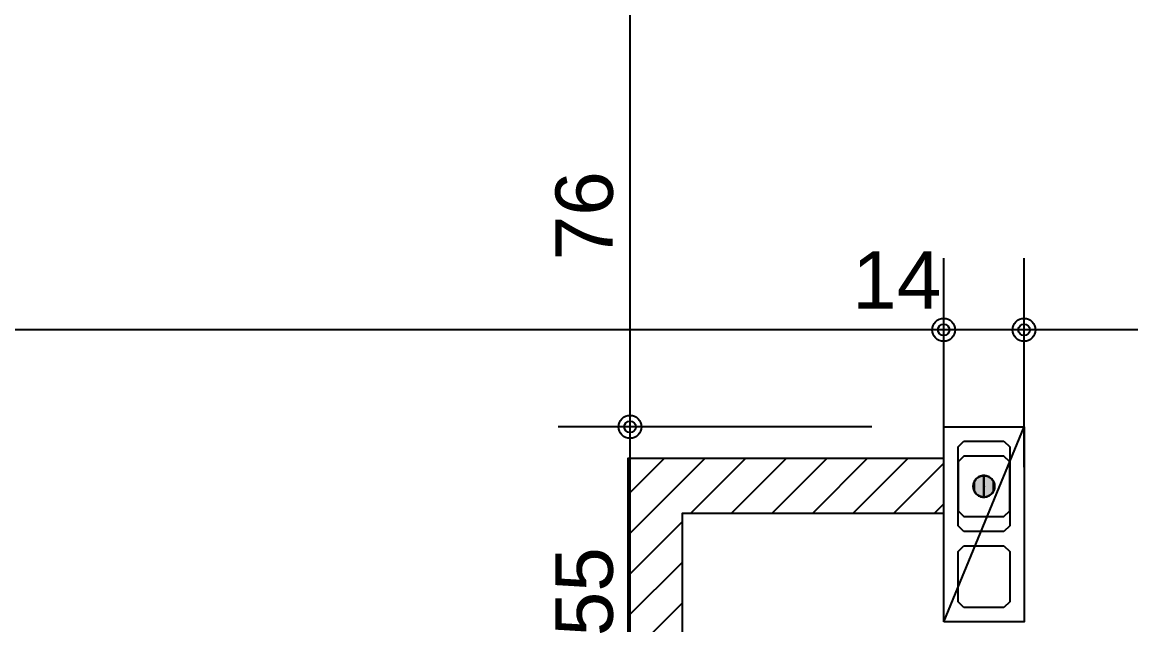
# Model space of a CAD drawing. Extents: x 0 to 119, y 0 to 84.
# Drawn here: x 24.024 to 27.886, y 53.117 to 55.217 of the extents above; entities that cross this region are included whole.
import ezdxf

# ---------------------------------------------------------------- set-up
doc = ezdxf.new("R2010")
doc.units = 0
doc.header["$MEASUREMENT"] = 0
doc.linetypes.add('ESTILO_TQS_0005', pattern=[0.4, 0.3, -0.1])
for name, color, linetype in [('27', 250, 'CONTINUOUS'), ('29', 9, 'CONTINUOUS'), ('3', 7, 'CONTINUOUS'), ('35', 255, 'CONTINUOUS')]:
    doc.layers.add(name, color=color, linetype=linetype)
doc.styles.add('TQS_ARIAL', font='arial.ttf')

msp = doc.modelspace()

# ---------------------------------------------------------------- linework, layer by layer
at = {"layer": '27', "color": 250, "linetype": 'ESTILO_TQS_0005'}
for points in [[(27.30366, 53.44168), (27.28366, 53.46168), (27.28366, 53.73668), (27.30366, 53.75668), (27.44366, 53.75668), (27.46366, 53.73668), (27.46366, 53.46168), (27.44366, 53.44168), (27.30366, 53.44168)], [(27.30366, 53.17668), (27.28366, 53.19668), (27.28366, 53.37168), (27.30366, 53.39168), (27.44366, 53.39168), (27.46366, 53.37168), (27.46366, 53.19668), (27.44366, 53.17668), (27.30366, 53.17668)]]:
    msp.add_lwpolyline(points, dxfattribs=at)
at = {"layer": '29', "color": 9, "linetype": 'Continuous'}
for p, q in [((26.133794, 53.428115), (26.401807, 53.696129)), ((26.133794, 53.569537), (26.260385, 53.696129)), ((26.353228, 53.506129), (26.543228, 53.696129)), ((26.49465, 53.506129), (26.68465, 53.696129)), ((26.636071, 53.506129), (26.826071, 53.696129)), ((26.777492, 53.506129), (26.967492, 53.696129)), ((26.918914, 53.506129), (27.108914, 53.696129)), ((27.060335, 53.506129), (27.233542, 53.679336)), ((27.201756, 53.506129), (27.233638, 53.538011)), ((26.323702, 53.506129), (27.21366, 53.506129)), ((26.133794, 53.286694), (26.323702, 53.476603)), ((26.133794, 53.145273), (26.323702, 53.335181)), ((26.133794, 53.003851), (26.323702, 53.19376))]:
    msp.add_line(p, q, dxfattribs=at)
msp.add_lwpolyline([(27.233531, 53.696129), (26.133794, 53.696129), (26.133794, 52.70668), (26.323702, 52.70668), (26.323702, 53.506129), (27.23366, 53.506129), (27.23366, 53.696129)], dxfattribs=at)
at = {"layer": '3', "color": 7, "linetype": 'Continuous'}
for p, q in [((27.23366, 53.12668), (27.51366, 53.80668)), ((27.30366, 53.70418), (27.28366, 53.68418)), ((27.28366, 53.68418), (27.28366, 53.51418)), ((27.44366, 53.70418), (27.30366, 53.70418)), ((27.46366, 53.68418), (27.44366, 53.70418)), ((27.46366, 53.51418), (27.46366, 53.68418)), ((27.28366, 53.51418), (27.30366, 53.49418)), ((27.30366, 53.49418), (27.44366, 53.49418)), ((27.44366, 53.49418), (27.46366, 53.51418))]:
    msp.add_line(p, q, dxfattribs=at)
for points in [[(27.23366, 53.12668), (27.23366, 53.80668), (27.51366, 53.80668), (27.51366, 53.12668), (27.23366, 53.12668)], [(27.37366, 53.59978), (27.373721, 53.599777), (27.373781, 53.599768), (27.37384, 53.599752), (27.373897, 53.599731), (27.373951, 53.599705), (27.374003, 53.599672), (27.374051, 53.599635), (27.374095, 53.599593), (27.374134, 53.599547), (27.374169, 53.599497), (27.374199, 53.599444), (27.374223, 53.599388), (27.374241, 53.59933), (27.374253, 53.599271), (27.374259, 53.59921), (27.374259, 53.59915), (27.374253, 53.599089), (27.374241, 53.59903), (27.374223, 53.598972), (27.374199, 53.598916), (27.374169, 53.598863), (27.374134, 53.598813), (27.374095, 53.598767), (27.374051, 53.598725), (27.374003, 53.598688), (27.373951, 53.598655), (27.373897, 53.598629), (27.37384, 53.598608), (27.373781, 53.598592), (27.373721, 53.598583), (27.37366, 53.59858), (27.37366, 53.63698), (27.369836, 53.636786), (27.366051, 53.636206), (27.362344, 53.635246), (27.358753, 53.633917), (27.355316, 53.63223), (27.352066, 53.630205), (27.349038, 53.627861), (27.346263, 53.625223), (27.343769, 53.622318), (27.341581, 53.619175), (27.339723, 53.615827), (27.338213, 53.612308), (27.337067, 53.608655), (27.336296, 53.604904), (27.335909, 53.601095), (27.335909, 53.597265), (27.336296, 53.593456), (27.337067, 53.589705), (27.338213, 53.586052), (27.339723, 53.582533), (27.341581, 53.579185), (27.343769, 53.576042), (27.346263, 53.573137), (27.349038, 53.570499), (27.352066, 53.568155), (27.355316, 53.56613), (27.358753, 53.564443), (27.362344, 53.563114), (27.366051, 53.562154), (27.369836, 53.561574), (27.37366, 53.56138), (27.37366, 53.59978)], [(27.37366, 53.59858), (27.373599, 53.598583), (27.373539, 53.598592), (27.37348, 53.598608), (27.373423, 53.598629), (27.373369, 53.598655), (27.373317, 53.598688), (27.373269, 53.598725), (27.373225, 53.598767), (27.373186, 53.598813), (27.373151, 53.598863), (27.373121, 53.598916), (27.373097, 53.598972), (27.373079, 53.59903), (27.373067, 53.599089), (27.373061, 53.59915), (27.373061, 53.59921), (27.373067, 53.599271), (27.373079, 53.59933), (27.373097, 53.599388), (27.373121, 53.599444), (27.373151, 53.599497), (27.373186, 53.599547), (27.373225, 53.599593), (27.373269, 53.599635), (27.373317, 53.599672), (27.373369, 53.599705), (27.373423, 53.599731), (27.37348, 53.599752), (27.373539, 53.599768), (27.373599, 53.599777), (27.37366, 53.59978), (27.37366, 53.56138), (27.377484, 53.561574), (27.381269, 53.562154), (27.384976, 53.563114), (27.388567, 53.564443), (27.392004, 53.56613), (27.395254, 53.568155), (27.398282, 53.570499), (27.401057, 53.573137), (27.403551, 53.576042), (27.405739, 53.579185), (27.407597, 53.582533), (27.409107, 53.586052), (27.410253, 53.589705), (27.411024, 53.593456), (27.411411, 53.597265), (27.411411, 53.601095), (27.411024, 53.604904), (27.410253, 53.608655), (27.409107, 53.612308), (27.407597, 53.615827), (27.405739, 53.619175), (27.403551, 53.622318), (27.401057, 53.625223), (27.398282, 53.627861), (27.395254, 53.630205), (27.392004, 53.63223), (27.388567, 53.633917), (27.384976, 53.635246), (27.381269, 53.636206), (27.377484, 53.636786), (27.37366, 53.63698), (27.37366, 53.59858)]]:
    msp.add_lwpolyline(points, dxfattribs=at)
msp.add_circle((27.37366, 53.59918), 0.0372, dxfattribs=at)
for points in [[(27.335909, 53.601095), (27.335909, 53.597265), (27.336296, 53.604904)], [(27.335909, 53.597265), (27.336296, 53.593456), (27.336296, 53.604904)], [(27.336296, 53.604904), (27.336296, 53.593456), (27.337067, 53.608655)], [(27.336296, 53.593456), (27.337067, 53.589705), (27.337067, 53.608655)], [(27.337067, 53.608655), (27.337067, 53.589705), (27.338213, 53.612308)], [(27.337067, 53.589705), (27.338213, 53.586052), (27.338213, 53.612308)], [(27.338213, 53.612308), (27.338213, 53.586052), (27.339723, 53.615827)], [(27.338213, 53.586052), (27.339723, 53.582533), (27.339723, 53.615827)], [(27.339723, 53.615827), (27.339723, 53.582533), (27.341581, 53.619175)], [(27.339723, 53.582533), (27.341581, 53.579185), (27.341581, 53.619175)], [(27.341581, 53.619175), (27.341581, 53.579185), (27.343769, 53.622318)], [(27.341581, 53.579185), (27.343769, 53.576042), (27.343769, 53.622318)], [(27.343769, 53.622318), (27.343769, 53.576042), (27.346263, 53.625223)], [(27.343769, 53.576042), (27.346263, 53.573137), (27.346263, 53.625223)], [(27.346263, 53.625223), (27.346263, 53.573137), (27.349038, 53.627861)], [(27.346263, 53.573137), (27.349038, 53.570499), (27.349038, 53.627861)], [(27.349038, 53.627861), (27.349038, 53.570499), (27.352066, 53.630205)], [(27.349038, 53.570499), (27.352066, 53.568155), (27.352066, 53.630205)], [(27.352066, 53.630205), (27.352066, 53.568155), (27.355316, 53.63223)], [(27.352066, 53.568155), (27.355316, 53.56613), (27.355316, 53.63223)], [(27.355316, 53.63223), (27.355316, 53.56613), (27.358753, 53.633917)], [(27.355316, 53.56613), (27.358753, 53.564443), (27.358753, 53.633917)], [(27.358753, 53.633917), (27.358753, 53.564443), (27.362344, 53.635246)], [(27.358753, 53.564443), (27.362344, 53.563114), (27.362344, 53.635246)], [(27.362344, 53.635246), (27.362344, 53.563114), (27.366051, 53.636206)], [(27.362344, 53.563114), (27.366051, 53.562154), (27.366051, 53.636206)], [(27.369836, 53.561574), (27.369836, 53.636786), (27.366051, 53.562154)], [(27.366051, 53.636206), (27.366051, 53.562154), (27.369836, 53.636786)], [(27.369836, 53.561574), (27.37366, 53.59978), (27.37366, 53.63698)], [(27.369836, 53.561574), (27.37366, 53.63698), (27.369836, 53.636786)], [(27.37366, 53.59858), (27.377484, 53.636786), (27.37366, 53.63698)], [(27.37366, 53.59858), (27.37366, 53.56138), (27.377484, 53.636786)], [(27.37366, 53.56138), (27.377484, 53.561574), (27.377484, 53.636786)], [(27.377484, 53.636786), (27.377484, 53.561574), (27.381269, 53.636206)], [(27.377484, 53.561574), (27.381269, 53.562154), (27.381269, 53.636206)], [(27.381269, 53.636206), (27.381269, 53.562154), (27.384976, 53.635246)], [(27.381269, 53.562154), (27.384976, 53.563114), (27.384976, 53.635246)], [(27.384976, 53.635246), (27.384976, 53.563114), (27.388567, 53.633917)], [(27.384976, 53.563114), (27.388567, 53.564443), (27.388567, 53.633917)], [(27.388567, 53.633917), (27.388567, 53.564443), (27.392004, 53.63223)], [(27.388567, 53.564443), (27.392004, 53.56613), (27.392004, 53.63223)], [(27.392004, 53.63223), (27.392004, 53.56613), (27.395254, 53.630205)], [(27.392004, 53.56613), (27.395254, 53.568155), (27.395254, 53.630205)], [(27.395254, 53.630205), (27.395254, 53.568155), (27.398282, 53.627861)], [(27.395254, 53.568155), (27.398282, 53.570499), (27.398282, 53.627861)], [(27.398282, 53.627861), (27.398282, 53.570499), (27.401057, 53.625223)], [(27.398282, 53.570499), (27.401057, 53.573137), (27.401057, 53.625223)], [(27.401057, 53.625223), (27.401057, 53.573137), (27.403551, 53.622318)], [(27.401057, 53.573137), (27.403551, 53.576042), (27.403551, 53.622318)], [(27.403551, 53.622318), (27.403551, 53.576042), (27.405739, 53.619175)], [(27.403551, 53.576042), (27.405739, 53.579185), (27.405739, 53.619175)], [(27.405739, 53.619175), (27.405739, 53.579185), (27.407597, 53.615827)], [(27.405739, 53.579185), (27.407597, 53.582533), (27.407597, 53.615827)], [(27.407597, 53.615827), (27.407597, 53.582533), (27.409107, 53.612308)], [(27.407597, 53.582533), (27.409107, 53.586052), (27.409107, 53.612308)], [(27.409107, 53.612308), (27.409107, 53.586052), (27.410253, 53.608655)], [(27.409107, 53.586052), (27.410253, 53.589705), (27.410253, 53.608655)], [(27.410253, 53.608655), (27.410253, 53.589705), (27.411024, 53.604904)], [(27.410253, 53.589705), (27.411024, 53.593456), (27.411024, 53.604904)], [(27.411024, 53.604904), (27.411024, 53.593456), (27.411411, 53.601095)], [(27.369836, 53.561574), (27.37366, 53.56138), (27.37366, 53.59978)], [(27.373225, 53.598767), (27.37366, 53.59858), (27.373186, 53.598813)], [(27.37366, 53.59858), (27.37366, 53.59858), (27.373186, 53.598813)], [(27.373186, 53.598813), (27.37366, 53.59858), (27.373186, 53.598813)], [(27.37366, 53.59858), (27.37366, 53.59858), (27.373186, 53.598813)], [(27.373186, 53.598813), (27.37366, 53.59858), (27.373186, 53.598813)], [(27.37366, 53.59858), (27.37366, 53.59858), (27.373186, 53.598813)], [(27.373269, 53.598725), (27.37366, 53.59858), (27.373225, 53.598767)], [(27.37366, 53.59858), (27.37366, 53.59858), (27.373225, 53.598767)], [(27.373225, 53.598767), (27.37366, 53.59858), (27.373225, 53.598767)], [(27.37366, 53.59858), (27.37366, 53.59858), (27.373225, 53.598767)], [(27.373317, 53.598688), (27.37366, 53.59858), (27.373269, 53.598725)], [(27.37366, 53.59858), (27.37366, 53.59858), (27.373269, 53.598725)], [(27.373369, 53.598655), (27.37366, 53.59858), (27.373317, 53.598688)], [(27.37366, 53.59858), (27.37366, 53.59858), (27.373317, 53.598688)], [(27.37348, 53.598608), (27.37366, 53.59858), (27.373369, 53.598655)], [(27.37366, 53.59858), (27.37366, 53.59858), (27.373369, 53.598655)], [(27.37366, 53.59858), (27.37366, 53.59858), (27.37348, 53.598608)], [(27.37366, 53.59858), (27.37366, 53.59858), (27.37348, 53.598608)], [(27.37366, 53.59978), (27.374134, 53.599547), (27.37366, 53.59978)], [(27.374134, 53.599547), (27.374134, 53.599547), (27.37366, 53.59978)], [(27.37366, 53.59978), (27.374134, 53.599547), (27.37366, 53.59978)], [(27.374134, 53.599547), (27.374134, 53.599547), (27.37366, 53.59978)], [(27.37366, 53.59978), (27.374134, 53.599547), (27.37366, 53.59978)], [(27.374134, 53.599547), (27.374095, 53.599593), (27.37366, 53.59978)], [(27.37366, 53.59978), (27.374095, 53.599593), (27.37366, 53.59978)], [(27.374095, 53.599593), (27.374095, 53.599593), (27.37366, 53.59978)], [(27.37366, 53.59978), (27.374095, 53.599593), (27.37366, 53.59978)], [(27.374095, 53.599593), (27.374051, 53.599635), (27.37366, 53.59978)], [(27.37366, 53.59978), (27.374051, 53.599635), (27.37366, 53.59978)], [(27.374051, 53.599635), (27.374003, 53.599672), (27.37366, 53.59978)], [(27.37366, 53.59978), (27.374003, 53.599672), (27.37366, 53.59978)], [(27.374003, 53.599672), (27.373951, 53.599705), (27.37366, 53.59978)], [(27.37366, 53.59978), (27.373951, 53.599705), (27.37366, 53.59978)], [(27.373951, 53.599705), (27.37384, 53.599752), (27.37366, 53.59978)], [(27.37366, 53.59978), (27.37384, 53.599752), (27.37366, 53.59978)], [(27.37384, 53.599752), (27.37366, 53.59978), (27.37366, 53.59978)], [(27.37366, 53.59978), (27.37366, 53.59978), (27.37366, 53.59978)], [(27.37366, 53.59978), (27.37366, 53.59978), (27.37366, 53.59978)], [(27.37366, 53.59978), (27.37366, 53.59978), (27.37366, 53.59978)], [(27.37366, 53.59978), (27.37366, 53.59978), (27.37366, 53.59978)], [(27.37366, 53.59978), (27.37366, 53.59978), (27.37366, 53.59978)], [(27.37366, 53.59978), (27.37366, 53.59978), (27.37366, 53.59978)], [(27.37366, 53.59978), (27.37366, 53.59978), (27.37366, 53.59978)], [(27.37366, 53.59978), (27.37366, 53.59978), (27.37366, 53.59978)], [(27.37366, 53.59978), (27.37366, 53.59978), (27.37366, 53.59978)], [(27.37366, 53.59978), (27.37366, 53.59978), (27.37366, 53.59978)], [(27.37366, 53.59978), (27.37366, 53.59978), (27.37366, 53.59978)], [(27.37366, 53.59978), (27.37366, 53.59978), (27.37366, 53.59978)], [(27.37366, 53.59858), (27.37366, 53.59858), (27.37366, 53.59858)], [(27.37366, 53.59858), (27.37366, 53.59858), (27.37366, 53.59858)], [(27.37366, 53.59858), (27.37366, 53.59858), (27.37366, 53.59858)], [(27.37366, 53.59858), (27.37366, 53.59858), (27.37366, 53.59858)], [(27.37366, 53.59858), (27.37366, 53.59858), (27.37366, 53.59858)], [(27.37366, 53.59858), (27.37366, 53.59858), (27.37366, 53.59858)], [(27.37366, 53.59858), (27.37366, 53.59858), (27.37366, 53.59858)], [(27.37366, 53.59858), (27.37366, 53.59858), (27.37366, 53.59858)], [(27.37366, 53.59858), (27.37366, 53.59858), (27.37366, 53.59858)], [(27.37366, 53.59858), (27.37366, 53.59858), (27.37366, 53.59858)], [(27.37366, 53.59858), (27.37366, 53.59858), (27.37366, 53.59858)], [(27.37366, 53.59858), (27.37366, 53.59858), (27.37366, 53.59858)], [(27.411024, 53.593456), (27.411411, 53.597265), (27.411411, 53.601095)]]:
    msp.add_solid(points, dxfattribs=at)
at = {"layer": '35', "color": 255, "linetype": 'Continuous'}
for p, q in [((26.14116, 55.07668), (26.14116, 55.87668)), ((26.14116, 53.55668), (26.14116, 55.57668)), ((27.23366, 53.756129), (27.23366, 54.394668)), ((27.23366, 54.15668), (27.23366, 54.394668)), ((27.51366, 53.666304), (27.51366, 54.394668)), ((27.51366, 53.666304), (27.51366, 54.394668)), ((27.48366, 54.144668), (17.56366, 54.144668)), ((27.76366, 54.144668), (26.98366, 54.144668)), ((29.58366, 54.144668), (27.26366, 54.144668)), ((26.14116, 52.45668), (26.14116, 54.05668)), ((27.23366, 53.90668), (27.23366, 53.90668)), ((26.98366, 53.80668), (25.89116, 53.80668)), ((26.98366, 53.80668), (25.89116, 53.80668)), ((27.23366, 53.80668), (27.23366, 53.80668)), ((27.23366, 53.80668), (27.23366, 53.80668)), ((27.23366, 53.506129), (27.23366, 53.506129)), ((27.51366, 53.416304), (27.51366, 53.416304)), ((27.51366, 53.416304), (27.51366, 53.416304))]:
    msp.add_line(p, q, dxfattribs=at)
for centre, radius in [((27.23366, 54.144668), 0.04), ((27.23366, 54.144668), 0.04), ((27.51366, 54.144668), 0.04), ((27.51366, 54.144668), 0.04), ((27.23366, 54.144668), 0.02), ((27.23366, 54.144668), 0.02), ((27.51366, 54.144668), 0.02), ((27.51366, 54.144668), 0.02), ((26.14116, 53.80668), 0.04), ((26.14116, 53.80668), 0.04), ((26.14116, 53.80668), 0.02), ((26.14116, 53.80668), 0.02)]:
    msp.add_circle(centre, radius, dxfattribs=at)

# ---------------------------------------------------------------- texts
at = {"layer": '35', "color": 255, "linetype": 'Continuous', "style": 'TQS_ARIAL'}
for s, p in [('76', (26.08116, 54.38668)), ('55', (26.08116, 53.07668))]:
    msp.add_text(s, height=0.2, rotation=90, dxfattribs=at).set_placement(p)
msp.add_text('14', height=0.2, dxfattribs=at).set_placement((26.914778, 54.218507))

doc.saveas('drawing.dxf')
